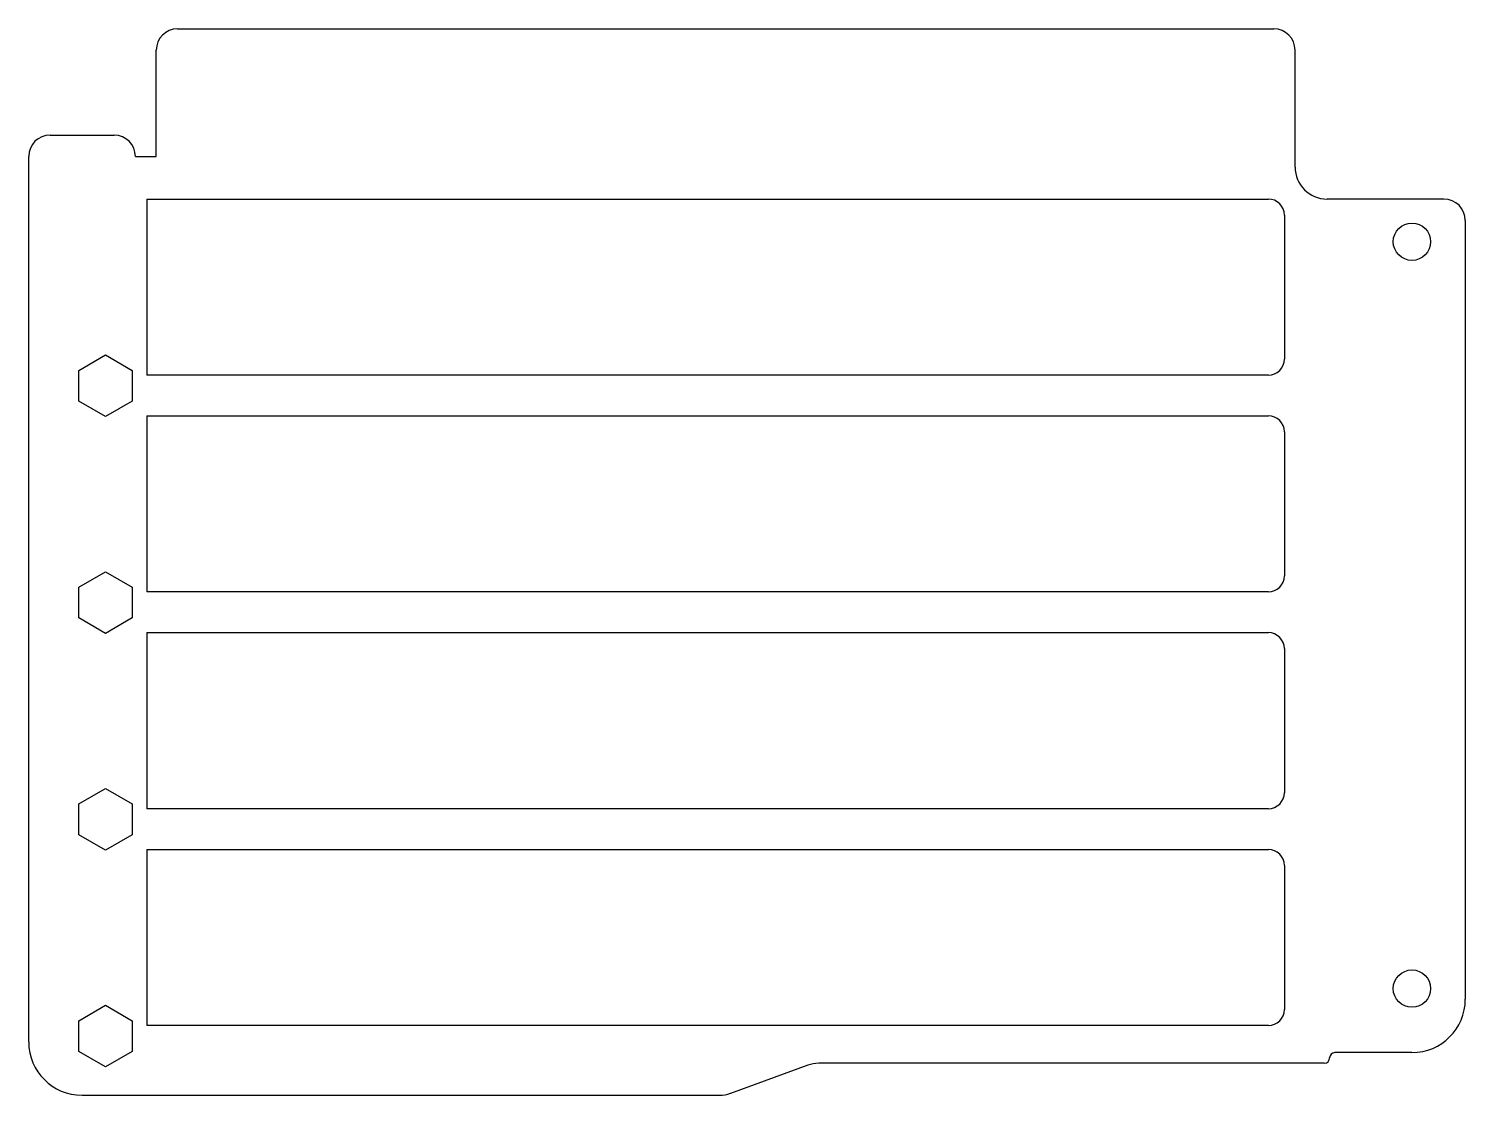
# Model space of a CAD drawing. Header units: millimetres. Extents: x -67 to 67, y -45 to 55.
import ezdxf

# ---------------------------------------------------------------- set-up
doc = ezdxf.new("R2010")
doc.units = ezdxf.units.MM

msp = doc.modelspace()

# ---------------------------------------------------------------- linework, layer by layer
at = {"color": 7, "linetype": 'Continuous', "lineweight": 25}
for p, q in [((-53.38, 54.96), (49.38, 54.96)), ((-55.38, 43), (-55.38, 52.96)), ((51.38, 42), (51.38, 52.96)), ((-65.34, 45), (-59.34, 45)), ((-67.34, -40), (-67.34, 43)), ((-57.34, 43), (-55.38, 43)), ((-56.26, 39), (48.88, 39)), ((-56.26, 39), (-56.26, 22.5)), ((65.34, 39), (54.38, 39)), ((50.38, 37.5), (50.38, 24)), ((67.34, 37), (67.34, -36)), ((-62.64, 22.94), (-60.14, 24.39)), ((-60.14, 24.39), (-57.64, 22.94)), ((-62.64, 20.06), (-62.64, 22.94)), ((-57.64, 22.94), (-57.64, 20.06)), ((48.88, 22.5), (-56.26, 22.5)), ((-60.14, 18.61), (-62.64, 20.06)), ((-57.64, 20.06), (-60.14, 18.61)), ((-56.26, 18.68), (48.88, 18.68)), ((-56.26, 18.68), (-56.26, 2.18)), ((50.38, 17.18), (50.38, 3.68)), ((-62.64, 2.62), (-60.14, 4.07)), ((-60.14, 4.07), (-57.64, 2.62)), ((-62.64, -0.26), (-62.64, 2.62)), ((-57.64, 2.62), (-57.64, -0.26)), ((48.88, 2.18), (-56.26, 2.18)), ((-60.14, -1.71), (-62.64, -0.26)), ((-57.64, -0.26), (-60.14, -1.71)), ((-56.26, -1.64), (48.88, -1.64)), ((-56.26, -1.64), (-56.26, -18.14)), ((50.38, -3.14), (50.38, -16.64)), ((-62.64, -17.7), (-60.14, -16.25)), ((-60.14, -16.25), (-57.64, -17.7)), ((-62.64, -20.58), (-62.64, -17.7)), ((-57.64, -17.7), (-57.64, -20.58)), ((48.88, -18.14), (-56.26, -18.14)), ((-60.14, -22.03), (-62.64, -20.58)), ((-57.64, -20.58), (-60.14, -22.03)), ((-56.26, -21.96), (48.88, -21.96)), ((-56.26, -21.96), (-56.26, -38.46)), ((50.38, -23.46), (50.38, -36.96)), ((-62.64, -38.02), (-60.14, -36.57)), ((-60.14, -36.57), (-57.64, -38.02)), ((-62.64, -40.9), (-62.64, -38.02)), ((-57.64, -38.02), (-57.64, -40.9)), ((48.88, -38.46), (-56.26, -38.46)), ((-60.14, -42.35), (-62.64, -40.9)), ((-57.64, -40.9), (-60.14, -42.35)), ((62.34, -41), (55.12, -41)), ((5.69, -42.18), (-1.56, -44.82)), ((54.12, -42), (6.72, -42)), ((-62.34, -45), (-2.58, -45))]:
    msp.add_line(p, q, dxfattribs=at)
for centre in [(62.34, 35), (62.34, -35)]:
    msp.add_circle(centre, 1.75, dxfattribs=at)
for centre, radius, start, end in [((-53.38, 52.96), 2, 90, 180), ((49.38, 52.96), 2, 0, 90), ((-65.34, 43), 2, 90, 180), ((-59.34, 43), 2, 0, 90), ((54.38, 42), 3, 180, 270), ((48.88, 37.5), 1.5, 0, 90), ((65.34, 37), 2, 0, 90), ((48.88, 24), 1.5, 270, 0), ((48.88, 17.18), 1.5, 0, 90), ((48.88, 3.68), 1.5, 270, 0), ((48.88, -3.14), 1.5, 0, 90), ((48.88, -16.64), 1.5, 270, 0), ((48.88, -23.46), 1.5, 0, 90), ((62.34, -36), 5, 270, 0), ((48.88, -36.96), 1.5, 270, 0), ((-62.34, -40), 5, 180, 270), ((54.12, -41.5), 0.5, 270, 0), ((55.12, -41.5), 0.5, 90, 180), ((6.72, -45), 3, 90, 110), ((-2.58, -42), 3, 270, 290)]:
    msp.add_arc(centre, radius, start, end, dxfattribs=at)

doc.saveas('drawing.dxf')
